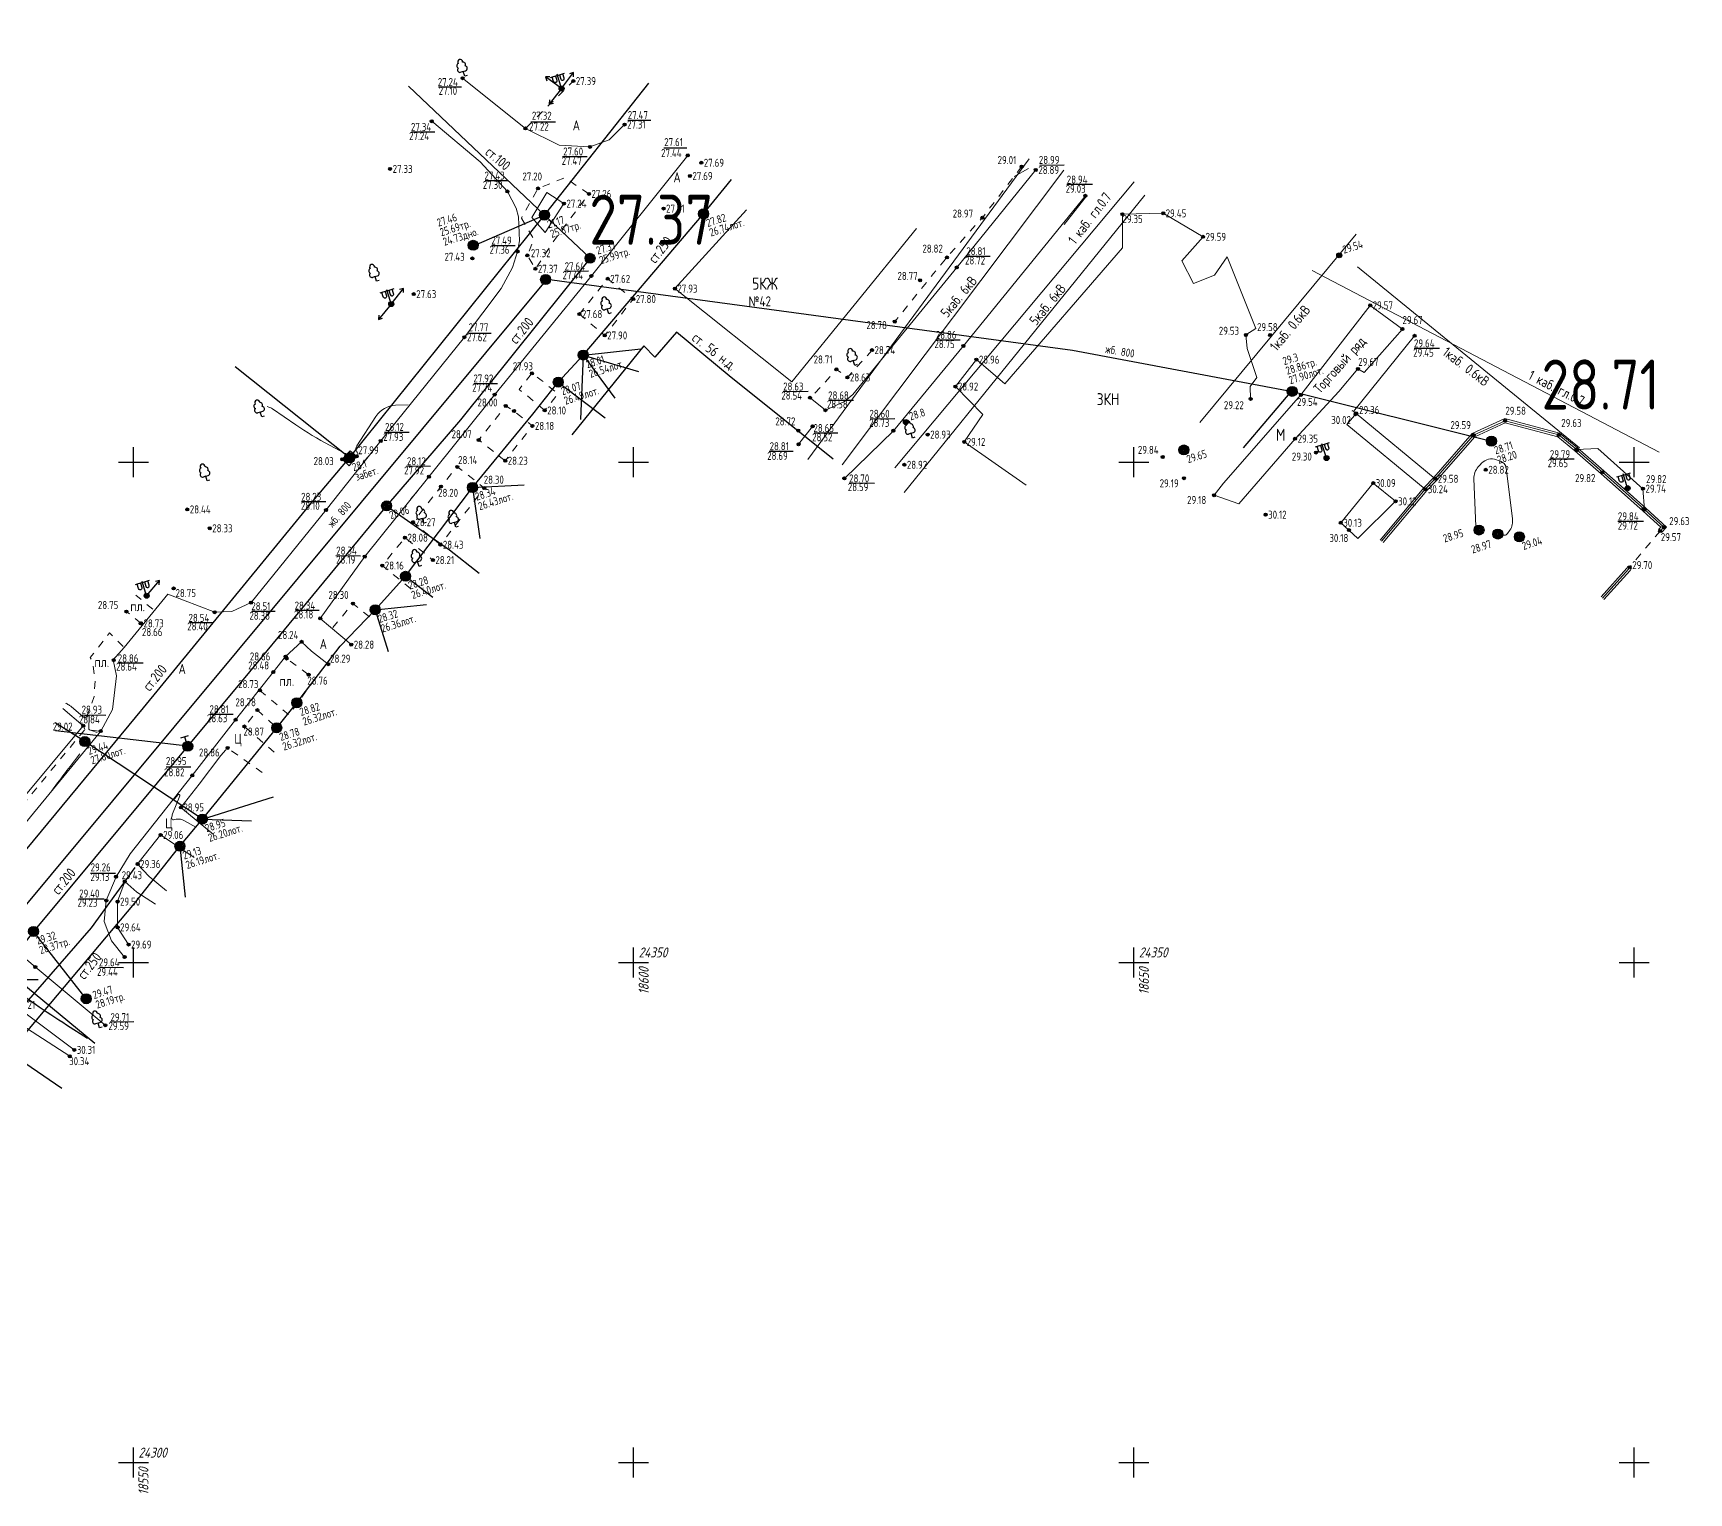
# Model space of a CAD drawing. Header units: metres. Extents: x 2491 to 4153, y 1142 to 2058.
# Drawn here: x 3132 to 3297.5, y 1303.2 to 1449.2 of the extents above; entities that cross this region are included whole.
import ezdxf
from ezdxf.enums import TextEntityAlignment as Align

# ---------------------------------------------------------------- set-up
doc = ezdxf.new("R2010")
doc.units = ezdxf.units.M
doc.linetypes.add('g5_01_5x1_5', pattern=[1.5, 0.75, -0.75])
for name, color, linetype, transparency in [('02_Сетка', 7, 'Continuous', 0.6), ('03_Здания и строения', 7, 'Continuous', 0.6), ('06_Инженерно-технические сооружения', 7, 'Continuous', 0.6), ('07_Объекты электропередачи', 7, 'Continuous', 0.6), ('10_Границы покрытий и угодий', 7, 'Continuous', 0.6), ('13_Растительность', 7, 'Continuous', 0.6), ('14_Ограждения', 7, 'Continuous', 0.6), ('19_Горизонтали', 7, 'Continuous', 0.6), ('30_Канализация', 7, 'Continuous', 0.6), ('31_Водопровод', 7, 'Continuous', 0.6), ('33_Газопровод', 7, 'Continuous', 0.6), ('35_Телефон', 7, 'Continuous', 0.6), ('37_Кабель низкого напряжения', 7, 'Continuous', 0.6), ('38_Кабели высокого напряжения', 7, 'Continuous', 0.6), ('44_Крышки колодцев', 7, 'Continuous', 0.6), ('45_Номера колодцев', 7, 'Continuous', 0.6), ('61_Отметки высоты поверхности', 7, 'Continuous', 0.6)]:
    doc.layers.add(name, color=color, linetype=linetype, transparency=transparency)
doc.layers.add('Сетка', color=7, linetype='Continuous')
doc.styles.add('LIKE11', font='GOST_0.TTF')
doc.styles.add('LIKE14', font='GOST_0.TTF')
doc.styles.add('LIKE17', font='GOST_0.TTF')
doc.styles.add('LIKE32', font='GOST_0.TTF')
doc.styles.add('Line_GUGK', font='GOST_0.TTF')
doc.styles.get("Standard").update_dxf_attribs({"font": 'GOST_0.TTF'})
doc.linetypes.add('g5_119_1', pattern='A,4,-1,[31,GUGK_2005.shx,S=0.1,R=0,X=0,Y=0],0.35,[31,GUGK_2005.shx,S=0.08,R=0,X=0,Y=0],3.3,[31,GUGK_2005.shx,S=0.08,R=180,X=0,Y=0],0.35,[31,GUGK_2005.shx,S=0.1,R=180,X=0,Y=0],-1', length=10)
doc.linetypes.add('g5_119_3', pattern='A,4,-1,[31,GUGK_2005.shx,S=0.1,R=0,X=0,Y=0],4,[31,GUGK_2005.shx,S=0.1,R=180,X=0,Y=0],-1', length=10)
doc.linetypes.add('g5_122_g', pattern='A,1,-1,1.5,-0.4,["Г",Line_GUGK,S=1,R=0,X=0,Y=-0.5],-1.5,1.5,-1,4,-1,4,-1,3', length=20.9)
doc.linetypes.add('g5_122_k', pattern='A,1,-1,1.5,-0.4,["К",Line_GUGK,S=1,R=0,X=0,Y=-0.5],-1.5,1.5,-1,4,-1,4,-1,3', length=20.9)
doc.linetypes.add('g5_122_kl', pattern='A,1,-1,1.5,-0.4,["Кл",Line_GUGK,S=1,R=0,X=0,Y=-0.5],-2.4,1.5,-1,4,-1,4,-1,3', length=21.8)
doc.linetypes.add('g5_122_v', pattern='A,1,-1,1.5,-0.4,["В",Line_GUGK,S=1,R=0,X=0,Y=-0.5],-1.5,1.5,-1,4,-1,4,-1,3', length=20.9)
doc.linetypes.add('g5_133_t', pattern='A,2,[27,GUGK_2005.shx,S=0.4,R=0,X=0,Y=0],2,-1,2,[27,GUGK_2005.shx,S=0.4,R=0,X=0,Y=0],2,-1,2,[27,GUGK_2005.shx,S=0.4,R=0,X=0,Y=0],2,-0.1,["V",Line_GUGK,S=1,R=0,X=0,Y=-0.5],-1', length=15.1)
doc.linetypes.add('g5_472', pattern='A,0,-4,[25,GUGK_2005.shx,S=0.4,R=0,X=0,Y=-0.2],0', length=4)
doc.linetypes.add('g5_474_1a', pattern='A,1,-0.25,[28,GUGK_2005.shx,S=1,R=0,X=0,Y=0],-0.25,1', length=2.5)

# ---------------------------------------------------------------- blocks, each defined once
blk = doc.blocks.new('g5_115_1')
at = {"color": 0}
for points in [[(0, 0), (2, 0)], [(1.65, -0.25), (2, 0), (1.65, 0.25)]]:
    blk.add_lwpolyline(points, dxfattribs=at)
blk = doc.blocks.new('g5_117b')
h = blk.add_hatch(color=255)
edge = h.paths.add_edge_path(flags=16)
edge.add_arc((0, 0), 0.113, 0, 360)
edge = h.paths.add_edge_path()
edge.add_arc((0, 0), 0.463, 0, 360)
h = blk.add_hatch(color=0)
edge = h.paths.add_edge_path()
edge.add_arc((0, 0), 0.075, 0, 360)
at = {"color": 0}
for radius in [0.5, 0.075]:
    blk.add_circle((0, 0), radius, dxfattribs=at)
blk = doc.blocks.new('g5_117kb')
h = blk.add_hatch(color=255)
h.paths.add_polyline_path([(0.04, 0.04), (0.46, 0.04, 0.367426), (0.04, 0.46)])
h.paths.add_polyline_path([(-0.04, 0.46, 0.367426), (-0.46, 0.04), (-0.04, 0.04)])
h.paths.add_polyline_path([(-0.04, -0.04), (-0.46, -0.04, 0.367426), (-0.04, -0.46)])
h.paths.add_polyline_path([(0.04, -0.46, 0.367426), (0.46, -0.04), (0.04, -0.04)])
at = {"color": 0}
for points in [[(-0.5, 0), (0.5, 0)], [(0, 0.5), (0, -0.5)]]:
    blk.add_lwpolyline(points, dxfattribs=at)
blk.add_circle((0, 0), 0.5, dxfattribs=at)
blk = doc.blocks.new('g5_388_1')
at = {"color": 0}
blk.add_lwpolyline([(0, 0.5), (0.26, 0.5, 0.798042), (0.36, 0.97, 0.636328), (0.23, 1.41, 0.533064), (0, 1.75, 0.533064), (-0.23, 1.41, 0.636328), (-0.36, 0.97, 0.798042), (-0.26, 0.5)], format="xyb", dxfattribs=at)
for points in [[(0, 0.5), (-0.26, 0.5)], [(0.25, 0), (0, 0), (0, 0.5)]]:
    blk.add_lwpolyline(points, dxfattribs=at)
blk = doc.blocks.new('g5_106_1a')
h = blk.add_hatch(color=255)
edge = h.paths.add_edge_path()
edge.add_arc((0, 0), 0.212, 0, 360)
at = {"color": 0}
blk.add_circle((0, 0), 0.25, dxfattribs=at)
blk = doc.blocks.new('g5_117v')
h = blk.add_hatch(color=255)
h.paths.add_polyline_path([(-0.46, 0.04), (0.46, 0.04, 0.921954)])
h.paths.add_polyline_path([(0.46, -0.04), (-0.46, -0.04, 0.921954)])
at = {"color": 0}
blk.add_line((-0.5, 0), (0.5, 0), dxfattribs=at)
blk.add_circle((0, 0), 0.5, dxfattribs=at)
blk = doc.blocks.new('g5_110_1e')
h = blk.add_hatch(color=255)
edge = h.paths.add_edge_path()
edge.add_arc((0, 0), 0.212, 0, 360)
at = {"color": 0}
for p, q in [((0, 1.38), (-0.75, 1.38)), ((0, 0.25), (0, 1.5)), ((0, 1.38), (0.75, 1.38))]:
    blk.add_line(p, q, dxfattribs=at)
for points in [[(-0.2, 1.38), (-0.2, 0.93, -1.040016), (-0.55, 0.93), (-0.55, 1.38)], [(0.2, 1.38), (0.2, 0.93, 1.040016), (0.55, 0.93), (0.55, 1.38)]]:
    blk.add_lwpolyline(points, format="xyb", dxfattribs=at)
blk.add_circle((0, 0), 0.25, dxfattribs=at)
blk = doc.blocks.new('g5_304_4')
h = blk.add_hatch(color=255)
edge = h.paths.add_edge_path()
edge.add_arc((0, 0), 0.463, 0, 360)
at = {"color": 0}
for p, q in [((-0.4, 1), (0.4, 1)), ((0, 0.5), (0, 1))]:
    blk.add_line(p, q, dxfattribs=at)
blk.add_circle((0, 0), 0.5, dxfattribs=at)
blk = doc.blocks.new('g5_012')
at = {"color": 92}
for points in [[(-1.5, 0), (1.5, 0)], [(0, -1.5), (0, 1.5)]]:
    blk.add_lwpolyline(points, dxfattribs=at)
blk = doc.blocks.new('g5_330')
blk.add_hatch(color=0).paths.add_polyline_path([(0.15, 0, 1), (-0.15, 0, 1)])
at = {"color": 0}
blk.add_circle((0, 0), 0.15, dxfattribs=at)
blk = doc.blocks.new('g5_117kl')
h = blk.add_hatch(color=255)
h.paths.add_polyline_path([(0.42, 0.2, 0.633652), (-0.42, 0.2)])
h.paths.add_polyline_path([(-0.45, 0.12, 0.067116), (-0.46, 0, 0.067116), (-0.45, -0.12), (0.45, -0.12, 0.067116), (0.46, 0, 0.067116), (0.45, 0.12)])
h.paths.add_polyline_path([(-0.42, -0.2, 0.633652), (0.42, -0.2)])
at = {"color": 0}
for p, q in [((-0.47, 0.16), (0.47, 0.16)), ((-0.47, -0.16), (0.47, -0.16))]:
    blk.add_line(p, q, dxfattribs=at)
blk.add_circle((0, 0), 0.5, dxfattribs=at)

msp = doc.modelspace()

# ---------------------------------------------------------------- linework, layer by layer
at = {"layer": '03_Здания и строения', "color": 7, "linetype": 'Continuous', "lineweight": 20, "flags": 128}
for points in [[(3203.31, 1431.51), (3196.15, 1423.62), (3207.83, 1414.29), (3220.3, 1429.63)], [(3240.89, 1431.06), (3240.9, 1427.7), (3229.14, 1414.11), (3226.29, 1416.52), (3224.19, 1413.83), (3226.93, 1411.05), (3225.07, 1408.3), (3231.26, 1403.96)], [(3240.89, 1431.06), (3244.96, 1431.15), (3248.95, 1428.8), (3246.82, 1426.4), (3247.99, 1424.14), (3250.09, 1424.98), (3251.37, 1426.79), (3254.21, 1419.65), (3253.23, 1418.99), (3253.35, 1417.62), (3254.31, 1414.73), (3253.66, 1413.83), (3253.7, 1412.6)], [(3250.05, 1402.96), (3251, 1404.16), (3258.73, 1413), (3265.65, 1421.95), (3268.87, 1419.58), (3265.04, 1415.22), (3264.42, 1415.59), (3262.52, 1413.35), (3258.15, 1408.62), (3252.51, 1402.12), (3250.05, 1402.96)], [(3116.66, 1374.76), (3122.82, 1369.75), (3127.07, 1368.02), (3137.01, 1379.93), (3134.97, 1381.64)]]:
    msp.add_lwpolyline(points, dxfattribs=at)
at = {"layer": '06_Инженерно-технические сооружения', "color": 7, "linetype": 'Continuous', "lineweight": 20, "flags": 128}
for points in [[(3183.19, 1429.24), (3185.06, 1432.12), (3183.35, 1433.22), (3181.86, 1430.74), (3183.19, 1429.24)], [(3264.26, 1411.15), (3263.33, 1410.04), (3271.16, 1403.57), (3272.16, 1404.61)], [(3162.91, 1406.56), (3163.68, 1407.42), (3164.34, 1406.86), (3163.6, 1405.9), (3162.91, 1406.56)], [(3265.95, 1404.18), (3262.71, 1400.21), (3263.52, 1399.48), (3264.41, 1398.65), (3268.19, 1402.36), (3265.95, 1404.18)], [(3135.67, 1346.88), (3129.73, 1350.71), (3121.48, 1356.7), (3120.85, 1357.25), (3121.54, 1357.95), (3122.33, 1357.33), (3130.11, 1352.02), (3136.11, 1347.52)]]:
    msp.add_lwpolyline(points, dxfattribs=at)
at = {"layer": '10_Границы покрытий и угодий', "color": 7, "linetype": 'Continuous', "lineweight": 20, "flags": 128}
for points in [[(3174.93, 1444.65), (3181.21, 1439.63), (3184.59, 1437.96), (3187.66, 1437.79), (3189.59, 1438.51), (3191.12, 1440.02)], [(3171.84, 1440.36), (3176.68, 1436.31), (3179.41, 1433.34), (3180.28, 1431.65), (3180.52, 1430.8), (3180.62, 1428.41), (3180.42, 1427.33), (3179.92, 1425.73), (3178.78, 1423.63), (3175.12, 1418.76), (3166.75, 1408.39), (3161.28, 1401.49), (3153.79, 1392.23), (3151.86, 1391.35), (3150.15, 1391.27), (3145.47, 1393.09), (3141.11, 1387.76), (3140.01, 1386.51), (3140.34, 1384.92), (3139.95, 1381.56), (3138.76, 1379.39), (3124.69, 1362.24)], [(3163.8, 1388.03), (3160.7, 1390.66), (3165.15, 1396.83), (3171.56, 1404.82), (3178.14, 1413.03), (3187.8, 1424.89), (3197.44, 1436.94)], [(3209.66, 1412.71), (3211.2, 1411.47), (3213.12, 1412.35), (3213.93, 1413.02), (3224.33, 1425.74), (3232.23, 1435.48)], [(3237.18, 1432.9), (3224.99, 1417.89), (3217.99, 1409.42), (3213.09, 1404.65)], [(3270.09, 1418.91), (3263.99, 1411.35), (3264.26, 1411.15), (3272.16, 1404.61)], [(3208.51, 1408.06), (3209.92, 1409.85)], [(3286.27, 1407.55), (3288.4, 1407.63), (3292.92, 1403.62), (3293.08, 1401.53), (3295, 1399.77), (3294.63, 1399.39)], [(3141.15, 1356.8), (3139.84, 1358.41), (3139.12, 1360.35), (3139.32, 1362.45), (3140.29, 1364.83), (3141.71, 1367.11), (3147.91, 1374.95), (3152.24, 1380.52), (3156, 1385.28), (3157.24, 1386.84), (3158.83, 1388.32), (3159.83, 1387.38), (3161.5, 1386.07)], [(3124.69, 1362.24), (3125.66, 1361.3), (3132.22, 1355.81), (3139.22, 1349.98)]]:
    msp.add_lwpolyline(points, dxfattribs=at)
at = {"layer": '10_Границы покрытий и угодий', "color": 7, "linetype": 'g5_01_5x1_5', "lineweight": 20, "flags": 128}
for points in [[(3181.33, 1439.73), (3186, 1444.37)], [(3230.81, 1435.81), (3226.89, 1430.71), (3223.34, 1426.74), (3222.01, 1425.13), (3218.13, 1420.32)], [(3180.81, 1430.68), (3182.06, 1428.53), (3181.4, 1426.94), (3182.21, 1425.6), (3184.55, 1429.11), (3187.56, 1433.09), (3185.13, 1434.71), (3182.48, 1433.64), (3180.81, 1430.68)], [(3186.61, 1421.07), (3189.14, 1418.94), (3191.99, 1422.58), (3189.44, 1424.6), (3186.61, 1421.07)], [(3215.86, 1417.47), (3213.4, 1414.74), (3212.3, 1415.55), (3209.84, 1412.81)], [(3183.14, 1411.44), (3181.38, 1412.92), (3180.59, 1413.54), (3181.86, 1415.15), (3182.79, 1414.48), (3184.45, 1413.11), (3183.14, 1411.44)], [(3179.19, 1406.42), (3177.2, 1408), (3176.54, 1408.49), (3179.25, 1411.89), (3180.07, 1411.39), (3181.91, 1409.9), (3179.19, 1406.42)], [(3172.71, 1398.02), (3169.97, 1400.27), (3172.76, 1403.83), (3174.4, 1405.8), (3175.31, 1405.12), (3177.1, 1403.68), (3172.71, 1398.02)], [(3169.75, 1393.62), (3166.9, 1395.94), (3169.17, 1398.72), (3171.96, 1396.48)], [(3294.63, 1399.39), (3291.58, 1395.76)], [(3143.96, 1391.58), (3142.28, 1392.96)], [(3161.96, 1389.74), (3163.96, 1392.14), (3165.67, 1390.78)], [(3142.79, 1390.16), (3141.33, 1391.34)], [(3141.01, 1387.84), (3139.65, 1389.21), (3137.72, 1386.75), (3137.97, 1386.21), (3138.19, 1384.37), (3138.11, 1382.84), (3137.01, 1379.93), (3137.17, 1379.55)], [(3154.67, 1383.46), (3157.56, 1381.01), (3160.15, 1384.55), (3159.54, 1385.03), (3157.33, 1386.64)], [(3156.11, 1377.28), (3153.13, 1379.85), (3154.43, 1381.48), (3156.35, 1379.72)], [(3138.59, 1379.39), (3137.17, 1379.55), (3127.9, 1368.29), (3127.07, 1368.02)], [(3150.76, 1376.96), (3151.44, 1377.7), (3155.05, 1375.13)]]:
    msp.add_lwpolyline(points, dxfattribs=at)
at = {"layer": '14_Ограждения', "color": 7, "linetype": 'Continuous', "lineweight": 20, "flags": 128}
for points in [[(3294.77, 1399.25), (3295.28, 1399.78), (3293.21, 1401.68), (3290.75, 1403.88), (3289.01, 1405.41), (3286.38, 1407.71), (3284.59, 1409.18), (3279.12, 1410.63), (3275.86, 1409.15), (3272.02, 1404.74), (3271.01, 1403.7), (3266.64, 1398.49)], [(3294.48, 1399.53), (3294.71, 1399.76), (3292.94, 1401.39), (3290.48, 1403.58), (3288.74, 1405.11), (3286.12, 1407.4), (3284.4, 1408.81), (3279.16, 1410.21), (3276.11, 1408.82), (3272.31, 1404.47), (3271.31, 1403.44), (3266.94, 1398.24)], [(3291.41, 1395.86), (3291.32, 1395.68), (3288.73, 1392.81)], [(3291.76, 1395.67), (3291.65, 1395.45), (3289.02, 1392.54)]]:
    msp.add_lwpolyline(points, dxfattribs=at)
at = {"layer": '14_Ограждения', "color": 7, "linetype": 'g5_472', "lineweight": 20, "flags": 128}
for points in [[(3294.63, 1399.39), (3295, 1399.77), (3293.08, 1401.53), (3290.61, 1403.73), (3288.87, 1405.26), (3286.25, 1407.56), (3284.5, 1409), (3279.14, 1410.42), (3275.99, 1408.98), (3272.16, 1404.61), (3271.16, 1403.57), (3266.79, 1398.37)], [(3291.58, 1395.76), (3291.48, 1395.57), (3288.87, 1392.68)]]:
    msp.add_lwpolyline(points, dxfattribs=at)
at = {"layer": '14_Ограждения', "color": 7, "linetype": 'g5_474_1a', "lineweight": 20, "flags": 128}
for points in [[(3150.76, 1376.96), (3148.6, 1374.09), (3146.77, 1371.76), (3150.02, 1369.06)], [(3148.09, 1366.74), (3144.75, 1369.01), (3142.59, 1366.33), (3142.45, 1366.1), (3143.6, 1364.84), (3145.33, 1363.41)], [(3144.24, 1362.1), (3142.37, 1363.29), (3141.16, 1364.35), (3141.11, 1364.16), (3140.44, 1362.34), (3140.45, 1359.77), (3141.54, 1358.05)]]:
    msp.add_lwpolyline(points, dxfattribs=at)
at = {"layer": '19_Горизонтали', "color": 32, "linetype": 'Continuous', "lineweight": 20, "flags": 128}
for points, elevation in [([(3230.07, 1434.84), (3231.49, 1435.62)], 29), ([(3235.05, 1430.04), (3237.27, 1432.84)], 29), ([(3165.41, 1406.76), (3164.48, 1405.52)], 28), ([(3170.44, 1403.37), (3169.77, 1402.59)], 28)]:
    msp.add_lwpolyline(points, dxfattribs=dict(at, elevation=elevation))
for points, elevation in [([(3169.49, 1412.01), (3168.23, 1411.96, 0.242268), (3166.27, 1410.85), (3164.35, 1407.9, 0.312765), (3164.36, 1407.31), (3164.4, 1407.26, -0.375391), (3164.37, 1406.82), (3164.25, 1406.71, -0.832372), (3164.21, 1406.73), (3164.21, 1406.73, 0.351519), (3164.17, 1406.91), (3163.82, 1407.18, 0.334134), (3163.51, 1407.18), (3163.51, 1407.18, -0.286532), (3163.19, 1407.15), (3161.62, 1407.98, -0.030024), (3158.26, 1410), (3155.92, 1411.61, 0.036741), (3155.75, 1411.71), (3155.75, 1411.71, 0.036197), (3155.56, 1411.78), (3155.39, 1411.84)], 28), ([(3276.21, 1399.87), (3276.02, 1404.59, -0.193846), (3276.46, 1405.81), (3276.64, 1406.02, -0.098333), (3277.3, 1406.51), (3277.3, 1406.51, -0.197289), (3278.08, 1406.56), (3278.63, 1406.38, -0.109505), (3279.04, 1406.13), (3279.04, 1406.13, -0.172274), (3279.25, 1405.72), (3279.88, 1400.62, -0.179575), (3279.62, 1399.49), (3279.38, 1399.14, -0.238006), (3279.08, 1398.97), (3278.89, 1398.96)], 29), ([(3138.39, 1379.24), (3137.85, 1379.45, 0.009267), (3137.65, 1379.52), (3137.65, 1379.52, -0.335903), (3137.56, 1379.66), (3137.62, 1380.83, 0.768599), (3137.45, 1380.89), (3137.45, 1380.89, -0.451652), (3137.01, 1380.82), (3135.81, 1381.83, 0.030671), (3135.59, 1381.99), (3135.56, 1382.01, 0.016636), (3135.4, 1382.11), (3135.34, 1382.14, 0.051201), (3135.29, 1382.16), (3135.26, 1382.17)], 29), ([(3133.84, 1373.39), (3134.45, 1374.22, -0.005735), (3135.7, 1375.84), (3136.68, 1377.1)], 29), ([(3148.27, 1369.8), (3147.15, 1370.43, 0.177787), (3146.29, 1370.57), (3146.04, 1370.52, -0.503764), (3145.85, 1370.7), (3145.85, 1370.7, -0.066963), (3145.95, 1371.11), (3146.66, 1372.92, 0.85231), (3146.47, 1373.03), (3146.03, 1372.49)], 29)]:
    msp.add_lwpolyline(points, format="xyb", dxfattribs=dict(at, elevation=elevation))
at = {"layer": '19_Горизонтали', "color": 32, "linetype": 'Continuous', "lineweight": 30, "elevation": 30, "flags": 128}
msp.add_lwpolyline([(3263.81, 1411.45), (3263.88, 1411.4)], dxfattribs=at)
msp.add_lwpolyline([(3122.02, 1357.57), (3122.33, 1357.41, -0.084379), (3122.41, 1357.34), (3122.41, 1357.34, 0.083519), (3122.49, 1357.28), (3129.7, 1353.32, 0.116938), (3130.35, 1353.14), (3130.35, 1353.14, -0.140567), (3130.97, 1352.94), (3132.23, 1352.08, 0.005634), (3135.35, 1350.03), (3137.44, 1348.68)], format="xyb", dxfattribs=at)
at = {"layer": '30_Канализация', "color": 42, "linetype": 'g5_122_kl', "lineweight": 30, "flags": 128}
for points in [[(2573.21, 1770.45), (2565.79, 1625.95), (2660.18, 1571.13), (2816.62, 1488.59), (2949.95, 1381.6), (3024.48, 1321.01), (3045.27, 1304.23), (3096.52, 1320.25), (3183.38, 1424.58), (3235.91, 1417.46), (3257.9, 1413.34), (3277.77, 1408.37)], [(3257.83, 1413.42), (3252.94, 1407.7)]]:
    msp.add_lwpolyline(points, dxfattribs=at)
at = {"layer": '30_Канализация', "color": 12, "linetype": 'g5_122_k', "lineweight": 30, "flags": 128}
for points in [[(3186.99, 1416.98), (3199.02, 1431.1), (3201.82, 1434.53)], [(3183.11, 1430.97), (3176.06, 1427.89)], [(3124.62, 1341.33), (3142.12, 1362.14), (3146.68, 1367.88), (3148.92, 1370.59), (3156.35, 1379.72), (3158.36, 1382.22), (3162.71, 1387.87), (3166.2, 1391.52), (3169.23, 1394.86), (3175.92, 1403.74), (3181.94, 1411.07), (3184.5, 1414.28), (3186.99, 1416.98), (3186.72, 1410.54)], [(3186.99, 1416.98), (3192.74, 1417.59)], [(3186.99, 1416.98), (3190.16, 1412.67)], [(3186.99, 1416.98), (3192.5, 1415.34)], [(3184.5, 1414.28), (3189.18, 1410.7)], [(3175.92, 1403.74), (3181.1, 1404)], [(3175.92, 1403.74), (3176.65, 1398.64)], [(3169.23, 1394.86), (3171.97, 1392.78)], [(3166.2, 1391.52), (3171.31, 1392.04)], [(3166.2, 1391.52), (3167.5, 1387.34)], [(3148.92, 1370.59), (3137.17, 1378.34), (3134.22, 1380.2)], [(3148.92, 1370.59), (3156.04, 1372.81)], [(3148.92, 1370.59), (3153.84, 1370.43)], [(3146.68, 1367.88), (3147.2, 1362.79)]]:
    msp.add_lwpolyline(points, dxfattribs=at)
at = {"layer": '31_Водопровод', "color": 94, "linetype": 'g5_122_v', "lineweight": 30, "flags": 128}
for points in [[(3163.63, 1406.69), (3183.11, 1430.97), (3169.51, 1443.86)], [(3183.11, 1430.97), (3193.56, 1444.17)], [(3183.11, 1430.97), (3187.67, 1426.65)], [(3187.67, 1426.65), (3174.72, 1410.49), (3167.34, 1401.9), (3173.63, 1397.52), (3176.6, 1395.19)], [(3020.32, 1308.33), (3087.59, 1321.72), (3093.64, 1323.26), (3105.29, 1335.25), (3112.25, 1344.54), (3143.04, 1381.7), (3159.99, 1402.39), (3163.63, 1406.69), (3152.21, 1415.79)], [(3167.34, 1401.9), (3153.64, 1385.3), (3132.05, 1359.36), (3125.02, 1350.42), (3123.7, 1351.91), (3107.31, 1333.35)], [(3147.46, 1377.87), (3134.23, 1379.4)], [(3142.17, 1365.76), (3137.82, 1359.71), (3125.91, 1346.1), (3103.19, 1320.77), (3117.68, 1308.76)], [(3137.31, 1352.63), (3132.05, 1359.36)], [(3125.02, 1350.42), (3134.88, 1343.68)]]:
    msp.add_lwpolyline(points, dxfattribs=at)
at = {"layer": '33_Газопровод', "color": 132, "linetype": 'g5_122_g', "lineweight": 30, "flags": 128}
for points in [[(3211.97, 1406.58), (3201.58, 1414.89), (3196.3, 1419.27), (3194.16, 1416.76), (3193.05, 1417.9), (3185.85, 1409.02)], [(3115.82, 1366.66), (3138.18, 1348.19)]]:
    msp.add_lwpolyline(points, dxfattribs=at)
at = {"layer": '35_Телефон', "color": 6, "linetype": 'g5_133_t', "lineweight": 20, "flags": 128}
for points in [[(3218.13, 1405.71), (3242.05, 1434.29)], [(3294.53, 1407.26), (3259.85, 1425.43)]]:
    msp.add_lwpolyline(points, dxfattribs=at)
at = {"layer": '37_Кабель низкого напряжения', "color": 1, "linetype": 'g5_119_3', "lineweight": 20, "flags": 128}
for points in [[(3248.64, 1410.25), (3264.25, 1429.05)], [(3264.37, 1425.79), (3286.56, 1407.72)]]:
    msp.add_lwpolyline(points, dxfattribs=at)
at = {"layer": '38_Кабели высокого напряжения', "color": 1, "linetype": 'g5_119_1', "lineweight": 20, "flags": 128}
for points in [[(3209.45, 1406.54), (3231.57, 1436.59)], [(3212.87, 1406.02), (3235.04, 1435.45)], [(3243.14, 1432.96), (3219.08, 1403.24)]]:
    msp.add_lwpolyline(points, dxfattribs=at)
at = {"layer": '61_Отметки высоты поверхности', "flags": 128}
for points in [[(3172.53, 1443.8), (3174.82, 1443.78)], [(3181.74, 1440.3), (3184.23, 1440.3)], [(3191.45, 1440.45), (3193.74, 1440.47)], [(3169.83, 1439.29), (3172.16, 1439.3)], [(3184.92, 1436.82), (3187.37, 1436.82)], [(3195.06, 1437.7), (3197.36, 1437.7)], [(3232.62, 1435.97), (3235.07, 1435.98)], [(3177.18, 1434.42), (3179.53, 1434.44)], [(3235.33, 1434.05), (3237.88, 1434.07)], [(3177.85, 1427.94), (3180.19, 1427.93)], [(3225.31, 1426.86), (3227.68, 1426.86)], [(3185.13, 1425.38), (3187.52, 1425.4)], [(3175.56, 1419.18), (3177.79, 1419.17)], [(3222.21, 1418.5), (3224.68, 1418.5)], [(3270.06, 1417.66), (3272.58, 1417.66)], [(3176.07, 1414.14), (3178.42, 1414.15)], [(3206.96, 1413.35), (3209.47, 1413.36)], [(3211.53, 1412.48), (3213.99, 1412.46)], [(3215.66, 1410.62), (3218.13, 1410.63)], [(3167.14, 1409.27), (3169.6, 1409.27)], [(3210.06, 1409.19), (3212.45, 1409.19)], [(3205.59, 1407.37), (3207.96, 1407.38)], [(3169.32, 1405.89), (3171.72, 1405.88)], [(3283.61, 1406.59), (3286.04, 1406.59)], [(3213.58, 1404.2), (3216.11, 1404.18)], [(3158.83, 1402.34), (3161.25, 1402.33)], [(3290.4, 1400.37), (3292.97, 1400.39)], [(3162.25, 1396.93), (3164.74, 1396.92)], [(3147.64, 1390.24), (3149.97, 1390.25)], [(3153.86, 1391.37), (3156.19, 1391.38)], [(3158.23, 1391.47), (3160.61, 1391.47)], [(3140.47, 1386.2), (3142.99, 1386.2)], [(3136.9, 1381.01), (3139.27, 1380.99)], [(3149.66, 1381.09), (3152, 1381.09)], [(3145.31, 1375.81), (3147.77, 1375.81)], [(3137.75, 1365.19), (3140.24, 1365.2)], [(3136.58, 1362.61), (3139.11, 1362.63)], [(3138.64, 1355.78), (3141.05, 1355.77)], [(3139.7, 1350.33), (3142.08, 1350.34)]]:
    msp.add_lwpolyline(points, dxfattribs=at)
at = {"layer": '61_Отметки высоты поверхности', "elevation": 30, "flags": 128}
msp.add_lwpolyline([(3130.03, 1354.55), (3132.51, 1354.56)], dxfattribs=at)

# ---------------------------------------------------------------- block references
at = {"layer": '02_Сетка', "color": 92, "linetype": 'Continuous', "lineweight": 15, "ltscale": 0.5}
for p in [(3142.03, 1406.26), (3192.03, 1406.26), (3242.03, 1406.26), (3292.03, 1406.26), (3142.03, 1356.26), (3192.03, 1356.26), (3242.03, 1356.26), (3292.03, 1356.26), (3142.03, 1306.26), (3192.03, 1306.26), (3242.03, 1306.26), (3292.03, 1306.26)]:
    msp.add_blockref('g5_012', p, dxfattribs=at)
at = {"layer": '07_Объекты электропередачи', "color": 7, "linetype": 'Continuous', "lineweight": 20}
for name, p, rotation in [('g5_115_1', (3184.83, 1443.62, 27.32), 143.9248446055383), ('g5_110_1e', (3184.83, 1443.62, 27.32), 17.69727627159691), ('g5_115_1', (3184.83, 1443.62, 27.32), 53.54642571537928), ('g5_115_1', (3184.83, 1443.62, 27.32), 231.666137702439), ('g5_106_1a', (3262.56, 1426.95, 29.54), 17.69727627159691), ('g5_110_1e', (3167.8, 1422.08, 27.64), 17.69727627159691), ('g5_115_1', (3167.8, 1422.08, 27.64), 51.66612586329354), ('g5_115_1', (3167.8, 1422.08, 27.64), 230.0217013578668), ('g5_106_1a', (3219.24, 1410.28, 28.8), 17.69727627159691), ('g5_110_1e', (3261.29, 1406.68, 30.05), 17.69727627159691), ('g5_110_1e', (3291.39, 1403.67, 29.86), 17.69727627159691), ('g5_110_1e', (3143.35, 1392.92, 28.6), 17.69727627159691), ('g5_115_1', (3143.35, 1392.92, 28.6), 50.02171000928878)]:
    msp.add_blockref(name, p, dxfattribs=dict(at, rotation=rotation))
at = {"layer": '13_Растительность', "color": 92, "linetype": 'Continuous', "lineweight": 20, "rotation": 17.69727627159691}
for p in [(3175.14, 1444.85, 27.29), (3166.34, 1424.35, 27.61), (3189.54, 1421.11, 27.73), (3214.13, 1415.95, 28.68), (3154.86, 1410.81, 28.03), (3219.91, 1408.68, 28.88), (3149.41, 1404.39, 28.34), (3171.06, 1400.16, 28.27), (3174.26, 1399.77, 28.16), (3170.58, 1395.85, 28.21), (3138.65, 1349.73, 29.72)]:
    msp.add_blockref('g5_388_1', p, dxfattribs=at)
at = {"layer": '31_Водопровод', "color": 94, "linetype": 'Continuous', "lineweight": 20, "rotation": 17.69727627159691}
msp.add_blockref('g5_304_4', (3147.46, 1377.87), dxfattribs=at)
at = {"layer": '44_Крышки колодцев', "color": 7, "linetype": 'Continuous', "lineweight": 20}
for name, p, rotation in [('g5_117kb', (3199.02, 1431.1, 27.82), 17.69727627159691), ('g5_117v', (3183.11, 1430.97, 21.17), 17.69727627159691), ('g5_117kb', (3175.99, 1427.95, 27.46), 17.69727627159691), ('g5_117v', (3187.67, 1426.65, 27.37), 17.69727627159691), ('g5_117kl', (3183.23, 1424.53, 27.32), 326.3099380122847), ('g5_117kb', (3186.99, 1416.98, 28.01), 17.69727627159691), ('g5_117kb', (3184.5, 1414.28, 28.07), 17.69727627159691), ('g5_117kl', (3257.86, 1413.35, 29.3), 326.3099380122847), ('g5_117kl', (3277.77, 1408.37, 28.71), 326.3099380122847), ('g5_117v', (3163.63, 1406.69, 28.1), 17.69727627159691), ('g5_117b', (3247.03, 1407.49, 29.65), 17.69727627159691), ('g5_117kb', (3175.92, 1403.74, 28.34), 17.69727627159691), ('g5_117v', (3167.34, 1401.9, 28.06), 17.69727627159691), ('g5_117b', (3276.53, 1399.49, 28.95), 17.69727627159691), ('g5_117b', (3278.41, 1399.09, 28.97), 17.69727627159691), ('g5_117b', (3280.56, 1398.81, 29.04), 17.69727627159691), ('g5_117kb', (3169.23, 1394.86, 28.29), 17.69727627159691), ('g5_117kb', (3166.2, 1391.52, 28.32), 17.69727627159691), ('g5_117kb', (3158.36, 1382.22, 28.82), 17.69727627159691), ('g5_117kb', (3156.35, 1379.72, 28.78), 17.69727627159691), ('g5_117kb', (3137.17, 1378.34, 29.44), 17.69727627159691), ('g5_117kb', (3148.92, 1370.59, 28.95), 17.69727627159691), ('g5_117kb', (3146.68, 1367.88, 29.13), 17.69727627159691), ('g5_117v', (3132.05, 1359.36, 29.32), 17.69727627159691), ('g5_117v', (3137.31, 1352.63, 29.47), 17.69727627159691)]:
    msp.add_blockref(name, p, dxfattribs=dict(at, rotation=rotation))
at = {"layer": '61_Отметки высоты поверхности', "color": 7, "linetype": 'Continuous', "lineweight": 20}
for p in [(3174.93, 1444.65, 27.11), (3186, 1444.37, 27.39), (3171.84, 1440.36, 27.24), (3191.12, 1440.02, 27.31), (3181.21, 1439.63, 27.22), (3187.66, 1437.79, 27.47), (3197.44, 1436.94, 27.44), (3167.69, 1435.59, 27.33), (3197.65, 1434.88, 27.69), (3198.79, 1436.2, 27.69), (3230.81, 1435.81, 29.01), (3232.23, 1435.48, 28.89), (3179.41, 1433.34, 27.3), (3182.48, 1433.64, 27.2), (3185.06, 1432.12, 27.24), (3187.56, 1433.09, 27.26), (3195.02, 1431.62, 27.71), (3237.18, 1432.9, 28.94), (3226.89, 1430.71, 28.97), (3240.89, 1431.06, 29.35), (3244.96, 1431.15, 29.45), (3248.95, 1428.8, 29.59), (3175.91, 1426.64, 27.43), (3180.42, 1427.33, 27.36), (3181.4, 1426.94, 27.32), (3223.34, 1426.74, 28.82), (3182.21, 1425.6, 27.37), (3187.8, 1424.89, 27.45), (3224.33, 1425.74, 28.72), (3189.44, 1424.6, 27.62), (3196.15, 1423.62, 27.93), (3220.66, 1424.45, 28.77), (3170.05, 1423.07, 27.63), (3191.99, 1422.58, 27.8), (3265.65, 1421.95, 29.57), (3186.61, 1421.07, 27.68), (3218.13, 1420.32, 28.78), (3175.12, 1418.76, 27.62), (3189.14, 1418.94, 27.9), (3253.23, 1418.99, 29.53), (3255.65, 1418.98, 29.8), (3268.87, 1419.58, 29.67), (3270.09, 1418.91, 29.45), (3215.86, 1417.47, 28.73), (3224.99, 1417.89, 28.75), (3181.86, 1415.15, 27.93), (3212.3, 1415.55, 28.71), (3226.29, 1416.52, 28.96), (3264.42, 1415.59, 29.67), (3213.4, 1414.74, 28.63), (3224.19, 1413.83, 28.92), (3178.14, 1413.03, 27.73), (3179.25, 1411.89, 28), (3209.66, 1412.71, 28.54), (3253.7, 1412.6, 29.21), (3258.73, 1413, 29.55), (3180.07, 1411.39, 28.06), (3183.14, 1411.44, 28.1), (3211.2, 1411.47, 28.58), (3264.19, 1411.07, 30.02), (3264.26, 1411.15, 29.36), (3279.14, 1410.42, 29.57), (3166.75, 1408.39, 27.93), (3176.54, 1408.49, 28.07), (3181.91, 1409.9, 28.18), (3208.48, 1409.43, 28.71), (3209.92, 1409.85, 28.52), (3217.99, 1409.42, 28.61), (3221.42, 1409.03, 28.93), (3258.15, 1408.62, 29.35), (3275.99, 1408.98, 29.59), (3284.5, 1409, 29.63), (3164.34, 1406.86, 27.99), (3208.51, 1408.06, 28.69), (3225.07, 1408.3, 29.12), (3244.91, 1406.79, 29.84), (3260.25, 1407.23, 29.3), (3286.27, 1407.55, 29.65), (3286.33, 1407.49, 29.79), (3162.91, 1406.56, 28.03), (3174.4, 1405.8, 28.14), (3179.19, 1406.42, 28.23), (3219.09, 1406.01, 28.92), (3277.21, 1405.51, 28.82), (3288.87, 1405.26, 29.82), (3171.56, 1404.82, 27.93), (3172.76, 1403.83, 28.2), (3177.1, 1403.68, 28.3), (3213.09, 1404.65, 28.59), (3247.03, 1404.67, 29.19), (3265.95, 1404.18, 30.09), (3271.16, 1403.57, 30.24), (3272.16, 1404.61, 29.58), (3292.92, 1403.62, 29.74), (3250.05, 1402.96, 29.18), (3268.19, 1402.36, 30.12), (3147.41, 1401.55, 28.43), (3161.28, 1401.49, 28.1), (3169.97, 1400.27, 28.27), (3255.2, 1401.02, 30.12), (3262.71, 1400.21, 30.13), (3292.98, 1401.6, 29.84), (3293.08, 1401.53, 29.72), (3149.66, 1399.66, 28.33), (3169.17, 1398.72, 28.07), (3263.52, 1399.48, 30.18), (3294.63, 1399.39, 29.57), (3295, 1399.77, 29.63), (3165.15, 1396.83, 28.19), (3172.71, 1398.02, 28.43), (3166.9, 1395.94, 28.16), (3171.96, 1396.48, 28.21), (3291.58, 1395.76, 29.48), (3146.05, 1393.65, 28.44), (3153.79, 1392.23, 28.38), (3163.96, 1392.14, 28.3), (3141.33, 1391.34, 28.75), (3142.74, 1390.16, 28.66), (3142.79, 1390.16, 28.73), (3150.15, 1391.27, 28.4), (3160.7, 1390.66, 28.18), (3157.24, 1386.84, 28.42), (3158.83, 1388.32, 28.24), (3163.8, 1388.03, 28.27), (3140.06, 1386.48, 28.64), (3156, 1385.28, 28.48), (3157.33, 1386.64, 28.59), (3161.5, 1386.07, 28.29), (3159.54, 1385.03, 28.76), (3154.67, 1383.46, 28.73), (3152.24, 1380.52, 28.63), (3154.43, 1381.48, 28.78), (3137.01, 1379.93, 29.02), (3138.76, 1379.39, 28.82), (3153.13, 1379.85, 28.87), (3151.44, 1377.7, 28.86), (3147.91, 1374.95, 28.82), (3146.77, 1371.76, 28.95), (3144.75, 1369.01, 29.06), (3142.45, 1366.1, 29.36), (3140.29, 1364.83, 29.13), (3141.16, 1364.35, 29.43), (3139.32, 1362.45, 29.23), (3140.44, 1362.34, 29.5), (3140.45, 1359.77, 29.64), (3141.54, 1358.05, 29.69), (3132.22, 1355.81, 29.38), (3141.15, 1356.8, 29.44), (3139.22, 1349.98, 29.59), (3136.11, 1347.52, 30.31), (3135.67, 1346.88, 30.34)]:
    msp.add_blockref('g5_330', p, dxfattribs=at)

# ---------------------------------------------------------------- texts
at = {"color": 6, "linetype": 'ByBlock', "lineweight": 60, "char_height": 5, "attachment_point": 1}
for s, insert in [('27.37', (3187.6, 1433.01)), ('28.71', (3282.78, 1416.53))]:
    msp.add_mtext_dynamic_manual_height_columns(s, width=22.4107, gutter_width=12.5, heights=[0], dxfattribs=dict(at, insert=insert))
at = {"layer": '03_Здания и строения', "color": 7, "linetype": 'Continuous', "lineweight": 15}
for s, height, style, p in [('5КЖ', 1.2, 'LIKE14', (3203.88, 1423.52)), ('№42', 1, 'LIKE11', (3203.52, 1421.85)), ('3КН', 1.2, 'LIKE14', (3238.32, 1411.97)), ('М', 1.2, 'LIKE14', (3256.23, 1408.41))]:
    msp.add_text(s, height=height, dxfattribs=dict(at, style=style)).set_placement(p)
at = {"layer": '03_Здания и строения', "color": 7, "linetype": 'Continuous', "lineweight": 15, "style": 'LIKE11'}
msp.add_text('Торговый ряд', height=1, rotation=47.9699, dxfattribs=at).set_placement((3260.63, 1413.07))
at = {"layer": '07_Объекты электропередачи', "color": 7, "linetype": 'Continuous', "lineweight": 15, "ltscale": 0.5, "style": 'LIKE17'}
for s, p in [('29.54', (3263.04, 1427.1)), ('28.8', (3219.72, 1410.44))]:
    msp.add_text(s, height=0.8, rotation=17.6973, dxfattribs=at).set_placement(p)
at = {"layer": '10_Границы покрытий и угодий', "color": 7, "linetype": 'Continuous', "lineweight": 15, "style": 'LIKE11'}
for s, p in [('А', (3185.94, 1439.45)), ('А', (3196.01, 1434.25)), ('пл.', (3141.71, 1391.37)), ('А', (3160.65, 1387.6)), ('пл.', (3138.13, 1385.78)), ('А', (3146.54, 1385.11)), ('пл.', (3156.63, 1383.9)), ('Ц', (3152.11, 1378.12)), ('Ц', (3145.19, 1369.68))]:
    msp.add_text(s, height=1, dxfattribs=at).set_placement(p)
at = {"layer": '30_Канализация', "color": 12, "linetype": 'Continuous', "lineweight": 15, "style": 'LIKE32'}
for p in [(3194.19, 1426.07), (3137.13, 1354.48)]:
    msp.add_text('ст.250', height=1, rotation=51.9119, dxfattribs=at).set_placement(p)
at = {"layer": '30_Канализация', "color": 42, "linetype": 'Continuous', "lineweight": 20, "style": 'LIKE11'}
for rotation, p in [(350.4792, (3239.14, 1417.2, 12.16)), (49.0396, (3161.95, 1399.68, 12.16))]:
    msp.add_text('жб. 800', height=0.8, rotation=rotation, dxfattribs=at).set_placement(p)
at = {"layer": '31_Водопровод', "color": 94, "linetype": 'Continuous', "lineweight": 15, "style": 'LIKE32'}
for s, rotation, p in [('ст.100', 319.9352, (3177.11, 1437.1)), ('ст.200', 50.726, (3180.3, 1418.01)), ('ст.200', 50.726, (3143.65, 1383.3)), ('ст.200', 50.726, (3134.54, 1362.96))]:
    msp.add_text(s, height=1, rotation=rotation, dxfattribs=at).set_placement(p)
at = {"layer": '33_Газопровод', "color": 132, "linetype": 'Continuous', "lineweight": 15, "style": 'LIKE32'}
msp.add_text('ст. 56 н.д.', height=1, rotation=322.2044, dxfattribs=at).set_placement((3197.76, 1418.51))
at = {"layer": '35_Телефон', "color": 6, "linetype": 'Continuous', "lineweight": 15, "style": 'LIKE32'}
for rotation, p in [(52.3809, (3236.17, 1427.95)), (332.7519, (3281.36, 1414.62))]:
    msp.add_text('1 каб. гл.0.7', height=1, rotation=rotation, dxfattribs=at).set_placement(p)
at = {"layer": '37_Кабель низкого напряжения', "color": 1, "linetype": 'Continuous', "lineweight": 20, "style": 'LIKE32'}
for rotation, p in [(50.3524, (3256.3, 1417.29)), (322.7383, (3272.79, 1417.06))]:
    msp.add_text('1каб. 0.6кВ', height=1, rotation=rotation, dxfattribs=at).set_placement(p)
at = {"layer": '38_Кабели высокого напряжения', "color": 1, "linetype": 'Continuous', "lineweight": 20, "style": 'LIKE32'}
for p in [(3223.39, 1420.65), (3232.27, 1419.87)]:
    msp.add_text('5каб. 6кВ', height=1, rotation=50.5823, dxfattribs=at).set_placement(p)
at = {"layer": '45_Номера колодцев', "color": 7, "linetype": 'Continuous', "lineweight": 15, "ltscale": 0.5, "style": 'LIKE17'}
for s, p in [('27.46', (3172.51, 1429.8)), ('25.69тр.', (3172.81, 1428.84)), ('21.17', (3183.54, 1429.63)), ('25.87тр.', (3183.84, 1428.68)), ('27.82', (3199.44, 1429.77)), ('26.74лот.', (3199.75, 1428.82)), ('24.73дно.', (3173.12, 1427.89)), ('27.37', (3188.44, 1427.01)), ('25.99тр.', (3188.75, 1426.05)), ('28.01', (3187.41, 1415.65)), ('29.3', (3257.06, 1415.96)), ('26.54лот.', (3187.72, 1414.69)), ('28.86тр.', (3257.36, 1415)), ('27.90лот.', (3257.67, 1414.05)), ('28.07', (3184.92, 1412.95)), ('26.49лот.', (3185.22, 1412)), ('29.65', (3247.46, 1406.16)), ('28.71', (3278.2, 1407.04)), ('28.20', (3278.5, 1406.09)), ('28.1', (3164.05, 1405.36)), ('забет.', (3164.36, 1404.4)), ('28.34', (3176.34, 1402.41)), ('28.06', (3167.76, 1400.56)), ('26.43лот.', (3176.65, 1401.45)), ('28.95', (3273.09, 1398.23)), ('29.04', (3280.98, 1397.48)), ('28.97', (3275.9, 1397.13)), ('28.28', (3169.65, 1393.53)), ('26.40лот.', (3169.96, 1392.58)), ('28.32', (3166.63, 1390.19)), ('26.36лот.', (3166.93, 1389.23)), ('28.82', (3158.79, 1380.89)), ('26.32лот.', (3159.09, 1379.93)), ('28.78', (3156.77, 1378.39)), ('26.32лот.', (3157.08, 1377.43)), ('29.44', (3137.6, 1377)), ('27.80лот.', (3137.9, 1376.05)), ('28.95', (3149.35, 1369.26)), ('26.20лот.', (3149.65, 1368.3)), ('29.13', (3147.1, 1366.54)), ('26.19лот.', (3147.41, 1365.59)), ('29.32', (3132.47, 1358.03)), ('28.37тр.', (3132.77, 1357.08)), ('29.47', (3138.1, 1352.59)), ('28.19тр.', (3138.41, 1351.63))]:
    msp.add_text(s, height=0.8, rotation=17.6973, dxfattribs=at).set_placement(p)
at = {"layer": '61_Отметки высоты поверхности', "color": 7, "linetype": 'Continuous', "lineweight": 15, "ltscale": 0.5, "style": 'LIKE17'}
for s, p in [('27.24', (3172.45, 1443.87)), ('27.10', (3172.54, 1442.99)), ('27.39', (3186.25, 1443.97)), ('27.34', (3169.77, 1439.38)), ('27.22', (3181.58, 1439.42)), ('27.32', (3181.86, 1440.51)), ('27.31', (3191.37, 1439.62)), ('27.47', (3191.44, 1440.57)), ('27.24', (3169.58, 1438.47)), ('27.61', (3195.09, 1437.87)), ('27.47', (3184.83, 1435.99)), ('27.60', (3184.99, 1436.93)), ('27.44', (3194.77, 1436.78)), ('27.69', (3199.04, 1435.8)), ('29.01', (3228.41, 1436.07)), ('28.99', (3232.53, 1436.09)), ('27.33', (3167.94, 1435.19)), ('27.43', (3177.12, 1434.52)), ('27.20', (3180.91, 1434.43)), ('27.69', (3197.9, 1434.48)), ('28.89', (3232.48, 1435.08)), ('27.30', (3176.95, 1433.59)), ('27.26', (3187.81, 1432.69)), ('29.03', (3235.21, 1433.2)), ('28.94', (3235.32, 1434.12)), ('27.24', (3185.31, 1431.72)), ('27.71', (3195.27, 1431.22)), ('28.97', (3223.92, 1430.73)), ('29.35', (3240.89, 1430.18)), ('29.45', (3245.21, 1430.75)), ('27.49', (3177.8, 1428.03)), ('29.59', (3249.2, 1428.4)), ('27.43', (3173.12, 1426.4)), ('27.36', (3177.62, 1427.11)), ('27.32', (3181.75, 1426.76)), ('28.82', (3220.89, 1427.22)), ('28.72', (3225.15, 1426.03)), ('28.81', (3225.28, 1426.96)), ('27.37', (3182.46, 1425.2)), ('27.44', (3184.92, 1424.56)), ('27.64', (3185.13, 1425.45)), ('28.77', (3218.4, 1424.49)), ('27.63', (3170.3, 1422.67)), ('27.62', (3189.69, 1424.2)), ('27.93', (3196.4, 1423.22)), ('27.80', (3192.24, 1422.18)), ('29.57', (3265.9, 1421.55)), ('27.77', (3175.53, 1419.36)), ('27.68', (3186.86, 1420.67)), ('28.78', (3215.29, 1419.57)), ('29.58', (3254.34, 1419.37)), ('29.67', (3268.88, 1420.08)), ('27.62', (3175.37, 1418.36)), ('27.90', (3189.39, 1418.54)), ('28.75', (3222.09, 1417.67)), ('28.86', (3222.23, 1418.6)), ('29.53', (3250.52, 1419.01)), ('29.64', (3270.03, 1417.75)), ('28.71', (3210.02, 1416.14)), ('28.74', (3216.11, 1417.07)), ('28.96', (3226.54, 1416.12)), ('29.45', (3269.95, 1416.82)), ('27.93', (3179.95, 1415.46)), ('28.63', (3213.65, 1414.34)), ('29.67', (3264.46, 1415.9)), ('27.74', (3175.89, 1413.32)), ('27.92', (3176.01, 1414.24)), ('28.63', (3206.97, 1413.43)), ('28.92', (3224.44, 1413.43)), ('28.00', (3176.42, 1411.84)), ('28.10', (3183.39, 1411.04)), ('28.54', (3206.79, 1412.53)), ('28.58', (3211.35, 1411.66)), ('28.68', (3211.47, 1412.55)), ('29.22', (3251.03, 1411.57)), ('29.54', (3258.34, 1411.9)), ('29.36', (3264.54, 1411.09)), ('29.58', (3279.16, 1411.01)), ('28.12', (3167.18, 1409.4)), ('28.18', (3182.16, 1409.5)), ('28.72', (3206.19, 1409.95)), ('28.73', (3215.57, 1409.8)), ('28.60', (3215.59, 1410.71)), ('30.02', (3261.76, 1410.09)), ('29.59', (3273.67, 1409.58)), ('29.63', (3284.75, 1409.79)), ('27.93', (3167, 1408.4)), ('28.07', (3173.83, 1408.67)), ('28.52', (3209.87, 1408.36)), ('28.65', (3210, 1409.28)), ('28.93', (3221.67, 1408.63)), ('29.12', (3225.32, 1407.9)), ('29.35', (3258.4, 1408.22)), ('27.99', (3164.51, 1407.07)), ('28.14', (3174.48, 1406.08)), ('28.23', (3179.44, 1406.02)), ('28.69', (3205.38, 1406.5)), ('28.81', (3205.62, 1407.47)), ('29.84', (3242.43, 1407.1)), ('29.30', (3257.82, 1406.43)), ('29.79', (3283.61, 1406.67)), ('28.03', (3160.04, 1405.98)), ('27.92', (3169.08, 1405.04)), ('28.12', (3169.37, 1405.97)), ('28.92', (3219.34, 1405.61)), ('28.82', (3277.46, 1405.11)), ('29.65', (3283.39, 1405.77)), ('28.20', (3172.48, 1402.81)), ('28.30', (3177.04, 1404.12)), ('28.59', (3213.43, 1403.38)), ('28.70', (3213.57, 1404.25)), ('29.19', (3244.61, 1403.76)), ('30.09', (3266.2, 1403.78)), ('30.24', (3271.41, 1403.17)), ('29.58', (3272.41, 1404.21)), ('29.82', (3286.13, 1404.28)), ('29.74', (3293.17, 1403.22)), ('29.82', (3293.23, 1404.18)), ('28.44', (3147.66, 1401.15)), ('28.10', (3158.77, 1401.51)), ('28.23', (3158.79, 1402.41)), ('29.18', (3247.35, 1402.09)), ('30.12', (3268.44, 1401.96)), ('28.27', (3170.22, 1399.87)), ('30.12', (3255.45, 1400.62)), ('30.13', (3262.96, 1399.81)), ('29.72', (3290.4, 1399.52)), ('29.84', (3290.41, 1400.46)), ('29.63', (3295.54, 1399.98)), ('28.33', (3149.91, 1399.26)), ('28.08', (3169.42, 1398.32)), ('30.18', (3261.57, 1398.29)), ('29.57', (3294.7, 1398.38)), ('28.19', (3162.29, 1396.12)), ('28.34', (3162.3, 1397.03)), ('28.21', (3172.21, 1396.08)), ('28.43', (3172.96, 1397.62)), ('28.16', (3167.15, 1395.54)), ('29.70', (3291.85, 1395.58)), ('28.75', (3146.24, 1392.79)), ('28.75', (3138.48, 1391.59)), ('28.51', (3153.81, 1391.47)), ('28.34', (3158.14, 1391.54)), ('28.30', (3161.52, 1392.6)), ('28.73', (3143.04, 1389.76)), ('28.40', (3147.41, 1389.46)), ('28.54', (3147.54, 1390.31)), ('28.38', (3153.62, 1390.52)), ('28.18', (3158.08, 1390.64)), ('28.66', (3142.88, 1388.89)), ('28.24', (3156.48, 1388.6)), ('28.86', (3140.46, 1386.26)), ('28.66', (3153.67, 1386.45)), ('28.29', (3161.69, 1386.23)), ('28.28', (3164.05, 1387.63)), ('28.64', (3140.3, 1385.43)), ('28.48', (3153.5, 1385.55)), ('28.73', (3152.5, 1383.68)), ('28.76', (3159.41, 1384.03)), ('28.78', (3152.22, 1381.87)), ('28.84', (3136.58, 1380.15)), ('28.93', (3136.85, 1381.13)), ('28.63', (3149.38, 1380.27)), ('28.81', (3149.63, 1381.17)), ('29.02', (3133.96, 1379.44)), ('28.87', (3153.02, 1378.94)), ('28.86', (3148.58, 1376.85)), ('28.82', (3145.09, 1374.87)), ('28.95', (3145.28, 1375.99)), ('28.95', (3147.02, 1371.36)), ('29.06', (3145, 1368.61)), ('29.26', (3137.75, 1365.37)), ('29.36', (3142.7, 1365.7)), ('29.13', (3137.74, 1364.41)), ('29.43', (3140.85, 1364.58)), ('29.23', (3136.44, 1361.83)), ('29.40', (3136.6, 1362.75)), ('29.50', (3140.69, 1361.94)), ('29.64', (3140.7, 1359.37)), ('29.69', (3141.79, 1357.65)), ('29.44', (3138.39, 1354.92)), ('29.64', (3138.58, 1355.87)), ('30.21', (3130.36, 1351.62)), ('29.71', (3139.73, 1350.39)), ('29.59', (3139.53, 1349.51)), ('30.31', (3136.36, 1347.12)), ('30.34', (3135.6, 1345.99))]:
    msp.add_text(s, height=0.8, dxfattribs=at).set_placement(p)
at = {"layer": 'Сетка', "color": 3, "oblique": 15}
for s, p in [('24350', (3192.53, 1356.76)), ('24350', (3242.53, 1356.76)), ('24300', (3142.53, 1306.76))]:
    msp.add_text(s, height=1, dxfattribs=at).set_placement(p)
for s, p in [('18600', (3192.53, 1355.76)), ('18650', (3242.53, 1355.76)), ('18550', (3142.53, 1305.76))]:
    msp.add_text(s, height=1, rotation=90, dxfattribs=at).set_placement(p, align=Align.TOP_RIGHT)

doc.saveas('drawing.dxf')
